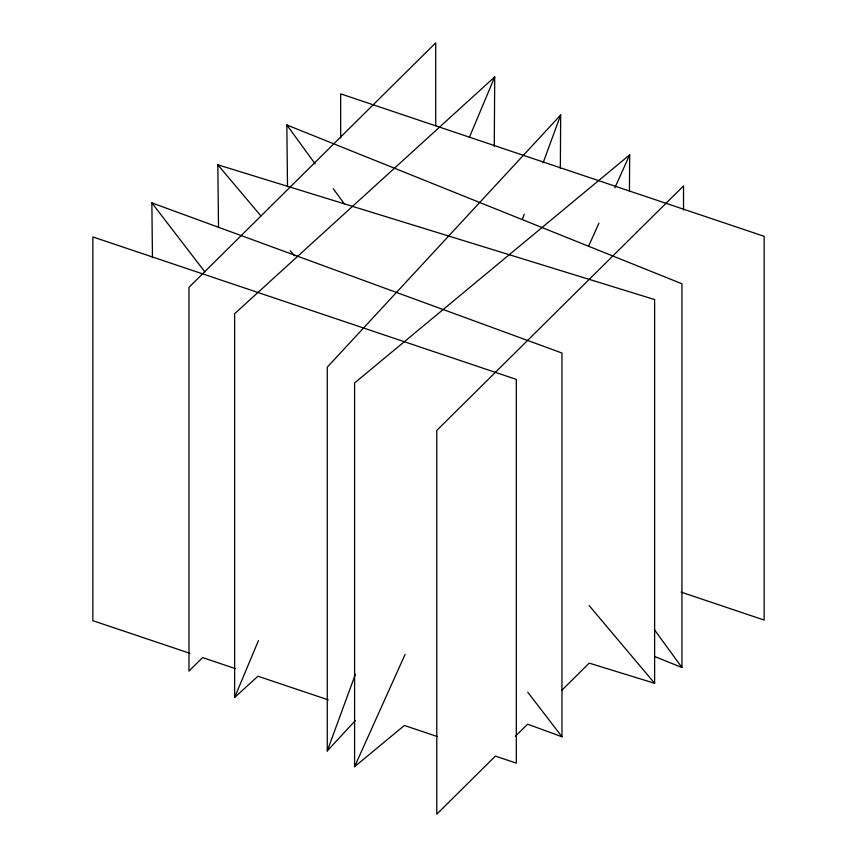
<?xml version="1.0" encoding="UTF-8"?>
<svg xmlns="http://www.w3.org/2000/svg" width="857" height="857" viewBox="0 0 857 857"><rect width="100%" height="100%" fill="white"/><g stroke="black" fill="none" stroke-linecap="round" stroke-linejoin="round"><path stroke-width="1.29" d="M494.275 146.397L494.714 76.916L234.636 313.694L234.636 697.437L257.957 676.227L328.327 699.89M560.339 168.443L560.671 114.999L327.267 367.182L327.267 750.914L355.355 720.544M629.445 190.918L629.681 154.838L354.594 382.95L354.594 766.694L404.386 725.483L437.241 736.538M327.267 750.914L355.409 674.255M522.384 219.306L524.238 214.282M543.145 162.755L560.671 114.999M234.636 697.437L258.418 640.682M469.379 137.366L494.714 76.916M354.594 766.694L405.115 654.341M588.502 246.43L598.925 223.227M614.855 187.812L629.681 154.838M515.282 736.377L527.601 724.176L561.978 736.774L561.978 353.03L151.86 202.884L152.46 257.711M561.721 690.367L589.209 663.125L654.619 683.286L654.619 299.554L217.817 164.801L218.514 227.651M681.144 592.133L764.144 620.061L764.144 236.318L340.679 93.863L340.679 137.988M190.018 653.366L92.856 620.682L92.856 236.939L516.321 379.394L516.321 763.137L495.389 756.099L436.791 814.15L436.791 430.407L683.532 185.926L683.532 209.997M235.3 668.599L202.573 657.587L188.969 671.074L188.969 287.331L435.71 42.85L435.71 125.743M287.502 186.472L286.827 124.961L681.947 283.774L681.947 667.517L654.802 656.591M217.817 164.801L260.892 215.932M290.191 250.705L294.497 255.815M589.145 605.567L654.619 683.286M151.86 202.884L204.855 271.873M527.741 692.188L561.978 736.774M286.827 124.961L315.162 163.869M333.266 188.722L344.278 203.859M654.394 629.681L681.947 667.517"/></g></svg>
